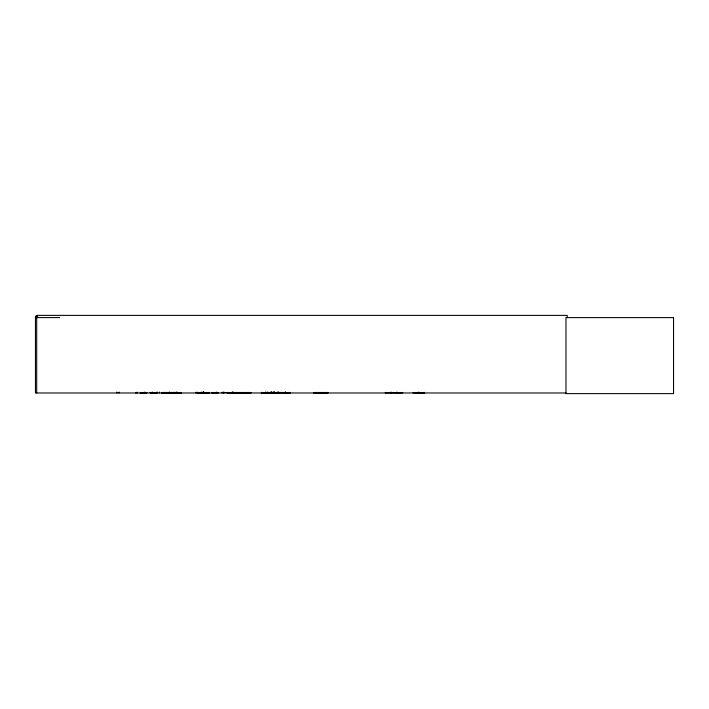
<?xml version="1.0" encoding="UTF-8"?>
<svg xmlns="http://www.w3.org/2000/svg" width="709" height="709" viewBox="0 0 709 709"><rect width="100%" height="100%" fill="white"/><g stroke="black" fill="none" stroke-linecap="round" stroke-linejoin="round"><path stroke-width="1.06" d="M197.793 392.901L197.908 392.352M209.315 392.821L209.226 392.352L209.323 392.981L197.386 392.883M261.461 392.954L261.532 392.352M265.396 392.954L265.396 392.352M268.738 392.954L268.746 392.352M272.859 392.954L272.868 392.352M276.794 392.954L276.802 392.352M235.61 392.901L235.672 392.405M140.09 392.981L146.621 392.901M211.69 392.901L217.938 392.901M261.231 392.981L280.897 392.901M273.399 392.901L273.293 392.192M273.807 392.883L273.692 392.352M135.658 392.901L136.084 392.405M202.109 392.901L202.154 392.405L202.189 392.981M227.598 392.901L227.66 392.405M140.488 392.901L140.559 392.405L140.621 392.981M267.169 392.901L267.027 392.192L266.974 392.981M37.666 316.179L35.45 316.179L35.45 392.981L566.119 392.981M35.45 317.605L59.769 317.605M161.466 392.485L175.655 392.485M236.7 392.485L250.889 392.485M313.777 392.485L327.975 392.485M228.13 392.6L242.327 392.6M161.43 392.671L175.681 392.689M228.103 392.786L250.915 392.671M313.75 392.689L328.001 392.671M156.902 392.954L150.37 392.901M161.448 392.937L181.389 392.954M222.014 392.405L235.672 392.821M236.682 392.937L250.906 392.937M290.238 392.954L282.545 392.901M313.759 392.937L327.983 392.937M385.368 392.821L402.65 392.901L402.65 392.352M289.689 392.901L289.618 392.405L289.547 392.981M283.795 392.901L283.724 392.405L283.662 392.981M277.919 392.901L278.025 392.192M277.565 392.901L277.494 392.405M271.671 392.901L271.609 392.405M227.97 392.901L227.899 392.405L227.713 392.981M180.99 392.901L180.919 392.405L180.848 392.981M175.061 392.901L174.999 392.405M156.503 392.901L156.432 392.405M271.299 392.901L271.308 392.192M272.938 392.901L272.938 392.352M268.817 392.901L268.817 392.352M567.227 317.605L567.227 315.381L36.7 315.381L36.7 392.981M424.549 392.352L424.549 392.981L413.143 392.901L413.143 392.352M419.046 392.192L419.046 392.981M418.647 392.192L418.647 392.981M397.146 392.192L397.146 392.981M396.748 392.192L396.765 392.981M391.262 392.192L391.244 392.981M390.872 392.192L390.872 392.981M385.368 392.352L385.368 392.981M289.751 392.352L289.751 392.981M285.621 392.192L285.621 392.981M285.417 392.192L285.417 392.981M285.248 392.192L285.248 392.981M284.991 392.192L284.991 392.981M282.421 392.352L282.421 392.981M281.021 392.352L281.021 392.981M279.789 392.352L279.789 392.981M278.894 392.352L278.894 392.981M278.451 392.192L278.451 392.981M278.203 392.192L278.203 392.981M277.822 392.192L277.822 392.981M277.423 392.352L277.423 392.981M274.711 392.192L274.711 392.981M274.649 392.192L274.649 392.981M274.259 392.192L274.312 392.981M274.126 392.192L274.126 392.981M273.851 392.192L273.896 392.981M273.63 392.405L273.568 392.901L273.497 392.192M271.538 392.352L271.538 392.981M271.21 392.033L271.21 392.981M271.086 392.033L271.086 392.981M270.909 392.192L270.891 392.981M267.665 392.352L267.665 392.981M267.373 392.192L267.426 392.981M265.902 392.192L265.902 392.981M265.698 392.192L265.698 392.981M261.772 392.352L261.772 392.981M235.725 392.352L235.725 392.981M233.199 392.033L233.199 392.981M232.765 392.192L232.765 392.981L232.712 392.352M232.481 392.192L232.481 392.981M232.1 392.192L232.1 392.981M223.911 392.192L223.911 392.981M223.707 392.192L223.707 392.981M221.944 392.352L221.944 392.981M218.071 392.352L218.071 392.981M216.316 392.192L216.316 392.981M216.112 392.192L216.112 392.981M212.186 392.352L212.186 392.981M203.82 392.192L203.802 392.981M203.722 392.033L203.722 392.981M203.536 392.033L203.536 392.981M203.421 392.192L203.412 392.981M203.341 392.192L203.323 392.981M202.845 392.192L202.845 392.981M201.321 392.033L201.321 392.981M197.829 392.352L197.829 392.981M197.288 392.352L197.288 392.981M197.217 392.352L197.217 392.981M195.985 392.192L195.985 392.981M179.785 392.352L179.785 392.981M177.418 392.352L177.418 392.981M176.913 392.192L176.913 392.981M176.816 392.352L176.78 392.981M176.701 392.192L176.701 392.981M176.178 392.352L176.178 392.981M174.928 392.352L174.928 392.981M173.767 392.352L173.767 392.981M171.108 392.352L171.108 392.981M169.336 392.192L169.336 392.981M169.123 392.192L169.123 392.981M165.188 392.352L165.188 392.981M159.286 392.033L159.286 392.981M157.07 392.033L157.07 392.981M156.37 392.352L156.37 392.981M152.338 392.192L152.338 392.981M152.125 392.192L152.125 392.981M150.237 392.352L150.237 392.981M146.754 392.352L146.754 392.981M144.866 392.192L144.866 392.981M144.654 392.192L144.654 392.981M137.466 392.192L137.466 392.981M136.234 392.352L136.163 392.981M119.059 392.033L119.059 392.981M116.843 392.033L116.843 392.981M280.144 392.821L280.144 392.352L280.223 392.821M673.55 317.605L565.977 317.605L565.977 393.619L673.55 393.619L673.55 317.605"/></g></svg>
